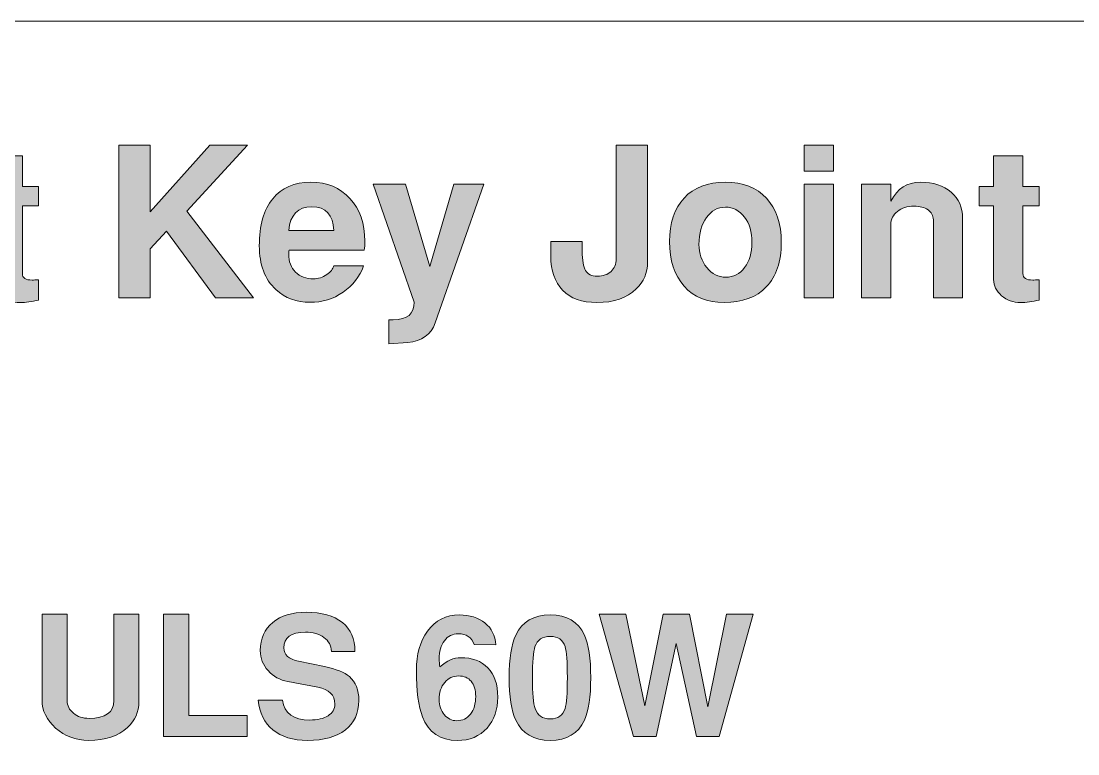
# Model space of a CAD drawing. Header units: inches. Extents: x 0.97 to 4.81, y -5.05 to -0.68.
# Drawn here: x 2.004 to 3.056, y -1.409 to -0.68 of the extents above; entities that cross this region are included whole.
import ezdxf

# ---------------------------------------------------------------- set-up
doc = ezdxf.new("R2010")
doc.units = ezdxf.units.IN
doc.header["$MEASUREMENT"] = 0
doc.layers.add('Layer 1', color=7, linetype='Continuous')

# ---------------------------------------------------------------- blocks, each defined once
blk = doc.blocks.new('block 3')
at = {"layer": 'Layer 1', "color": 7, "lineweight": 5, "true_color": 0xffffff}
blk.add_lwpolyline([(3.5495, -0.6803), (0.9695, -0.6803), (0.9695, -2.7914), (3.5495, -2.7914)], dxfattribs=at)
blk = doc.blocks.new('block 2')
at = {"layer": 'Layer 1'}
blk.add_blockref('block 3', (0, 0), dxfattribs=at)
blk = doc.blocks.new('block 10')
at = {"layer": 'Layer 1', "true_color": 0xed1f24}
h = blk.add_hatch(color=240, dxfattribs=at)
h.dxf.hatch_style = 2
h.paths.add_polyline_path([(2.2355, -0.9552), (2.1976, -0.9552), (2.149, -0.889), (2.1328, -0.9065), (2.1328, -0.9552), (2.1015, -0.9552), (2.1015, -0.8034), (2.1328, -0.8034), (2.1328, -0.87), (2.1922, -0.8034), (2.2295, -0.8034), (2.1693, -0.8691)])
h = blk.add_hatch(color=240, dxfattribs=at)
h.dxf.hatch_style = 2
edge = h.paths.add_edge_path()
edge.add_spline(control_points=[(2.6276, -0.9202), (2.6276, -0.9304), (2.6238, -0.9391), (2.6163, -0.9465), (2.6072, -0.9555), (2.5941, -0.96), (2.5772, -0.96), (2.5623, -0.96), (2.5509, -0.9559), (2.5431, -0.9477), (2.5353, -0.9395), (2.5313, -0.9283), (2.5313, -0.914), (2.5313, -0.914), (2.5313, -0.8992), (2.5313, -0.8992), (2.5313, -0.8992), (2.5626, -0.8992), (2.5626, -0.8992), (2.5626, -0.8992), (2.5626, -0.909), (2.5626, -0.909), (2.5626, -0.9181), (2.5637, -0.9246), (2.5658, -0.9282), (2.568, -0.9319), (2.5719, -0.9338), (2.5776, -0.9338), (2.5834, -0.9338), (2.588, -0.9322), (2.5913, -0.9292), (2.5947, -0.9261), (2.5963, -0.9219), (2.5963, -0.9165), (2.5963, -0.9165), (2.5963, -0.8034), (2.5963, -0.8034), (2.5963, -0.8034), (2.6276, -0.8034), (2.6276, -0.8034), (2.6276, -0.8034), (2.6276, -0.9202), (2.6276, -0.9202)], knot_values=[0, 0, 0, 0, 1, 1, 1, 2, 2, 2, 3, 3, 3, 4, 4, 4, 5, 5, 5, 6, 6, 6, 7, 7, 7, 8, 8, 8, 9, 9, 9, 10, 10, 10, 11, 11, 11, 12, 12, 12, 13, 13, 13, 14, 14, 14, 14], degree=3, periodic=1)
h = blk.add_hatch(color=240, dxfattribs=at)
h.dxf.hatch_style = 2
h.paths.add_polyline_path([(2.8126, -0.8294), (2.7834, -0.8294), (2.7834, -0.8034), (2.8126, -0.8034)])
h.paths.add_polyline_path([(2.8126, -0.9552), (2.7834, -0.9552), (2.7834, -0.8423), (2.8126, -0.8423)])
h = blk.add_hatch(color=240, dxfattribs=at)
h.dxf.hatch_style = 2
edge = h.paths.add_edge_path()
edge.add_spline(control_points=[(2.0217, -0.9575), (2.0149, -0.9592), (2.0088, -0.96), (2.0032, -0.96), (1.9958, -0.96), (1.9895, -0.9578), (1.9843, -0.9532), (1.979, -0.9487), (1.9763, -0.9434), (1.9763, -0.9371), (1.9763, -0.9371), (1.9763, -0.864), (1.9763, -0.864), (1.9763, -0.864), (1.962, -0.864), (1.962, -0.864), (1.962, -0.864), (1.962, -0.8446), (1.962, -0.8446), (1.962, -0.8446), (1.9763, -0.8446), (1.9763, -0.8446), (1.9763, -0.8446), (1.9763, -0.814), (1.9763, -0.814), (1.9763, -0.814), (2.0055, -0.814), (2.0055, -0.814), (2.0055, -0.814), (2.0055, -0.8446), (2.0055, -0.8446), (2.0055, -0.8446), (2.0217, -0.8446), (2.0217, -0.8446), (2.0217, -0.8446), (2.0217, -0.864), (2.0217, -0.864), (2.0217, -0.864), (2.0055, -0.864), (2.0055, -0.864), (2.0055, -0.864), (2.0055, -0.9313), (2.0055, -0.9313), (2.0055, -0.9356), (2.0088, -0.9377), (2.0153, -0.9377), (2.0168, -0.9376), (2.019, -0.9375), (2.0217, -0.9373), (2.0217, -0.9373), (2.0217, -0.9575), (2.0217, -0.9575)], knot_values=[0, 0, 0, 0, 1, 1, 1, 2, 2, 2, 3, 3, 3, 4, 4, 4, 5, 5, 5, 6, 6, 6, 7, 7, 7, 8, 8, 8, 9, 9, 9, 10, 10, 10, 11, 11, 11, 12, 12, 12, 13, 13, 13, 14, 14, 14, 15, 15, 15, 16, 16, 16, 17, 17, 17, 17], degree=3, periodic=1)
h = blk.add_hatch(color=240, dxfattribs=at)
h.dxf.hatch_style = 2
edge = h.paths.add_edge_path()
edge.add_spline(control_points=[(3.0174, -0.9575), (3.0106, -0.9592), (3.0044, -0.96), (2.9988, -0.96), (2.9915, -0.96), (2.9851, -0.9578), (2.9799, -0.9532), (2.9746, -0.9487), (2.972, -0.9434), (2.972, -0.9371), (2.972, -0.9371), (2.972, -0.864), (2.972, -0.864), (2.972, -0.864), (2.9576, -0.864), (2.9576, -0.864), (2.9576, -0.864), (2.9576, -0.8446), (2.9576, -0.8446), (2.9576, -0.8446), (2.972, -0.8446), (2.972, -0.8446), (2.972, -0.8446), (2.972, -0.814), (2.972, -0.814), (2.972, -0.814), (3.0011, -0.814), (3.0011, -0.814), (3.0011, -0.814), (3.0011, -0.8446), (3.0011, -0.8446), (3.0011, -0.8446), (3.0174, -0.8446), (3.0174, -0.8446), (3.0174, -0.8446), (3.0174, -0.864), (3.0174, -0.864), (3.0174, -0.864), (3.0011, -0.864), (3.0011, -0.864), (3.0011, -0.864), (3.0011, -0.9313), (3.0011, -0.9313), (3.0011, -0.9356), (3.0044, -0.9377), (3.0109, -0.9377), (3.0124, -0.9376), (3.0146, -0.9375), (3.0174, -0.9373), (3.0174, -0.9373), (3.0174, -0.9575), (3.0174, -0.9575)], knot_values=[0, 0, 0, 0, 1, 1, 1, 2, 2, 2, 3, 3, 3, 4, 4, 4, 5, 5, 5, 6, 6, 6, 7, 7, 7, 8, 8, 8, 9, 9, 9, 10, 10, 10, 11, 11, 11, 12, 12, 12, 13, 13, 13, 14, 14, 14, 15, 15, 15, 16, 16, 16, 17, 17, 17, 17], degree=3, periodic=1)
h = blk.add_hatch(color=240, dxfattribs=at)
h.dxf.hatch_style = 2
edge = h.paths.add_edge_path()
edge.add_spline(control_points=[(2.3463, -0.899), (2.3463, -0.9023), (2.3461, -0.9053), (2.3457, -0.9079), (2.3457, -0.9079), (2.2709, -0.9079), (2.2709, -0.9079), (2.2706, -0.9088), (2.2705, -0.9101), (2.2705, -0.9119), (2.2705, -0.9193), (2.2728, -0.9252), (2.2773, -0.9297), (2.2818, -0.9342), (2.2878, -0.9365), (2.2951, -0.9365), (2.2999, -0.9365), (2.3043, -0.9351), (2.3085, -0.9323), (2.3122, -0.9297), (2.3145, -0.9267), (2.3155, -0.9234), (2.3155, -0.9234), (2.3451, -0.9234), (2.3451, -0.9234), (2.3412, -0.9343), (2.3344, -0.9431), (2.3246, -0.9498), (2.3148, -0.9565), (2.3038, -0.9598), (2.2917, -0.9598), (2.2783, -0.9598), (2.267, -0.9556), (2.2578, -0.9471), (2.2468, -0.937), (2.2413, -0.9225), (2.2413, -0.9036), (2.2413, -0.8833), (2.2457, -0.8677), (2.2546, -0.8568), (2.2634, -0.8459), (2.276, -0.8404), (2.2926, -0.8404), (2.3087, -0.8404), (2.3217, -0.8458), (2.3315, -0.8566), (2.3414, -0.8673), (2.3463, -0.8815), (2.3463, -0.899)], knot_values=[0, 0, 0, 0, 1, 1, 1, 2, 2, 2, 3, 3, 3, 4, 4, 4, 5, 5, 5, 6, 6, 6, 7, 7, 7, 8, 8, 8, 9, 9, 9, 10, 10, 10, 11, 11, 11, 12, 12, 12, 13, 13, 13, 14, 14, 14, 15, 15, 15, 16, 16, 16, 16], degree=3, periodic=1)
edge = h.paths.add_edge_path()
edge.add_spline(control_points=[(2.3155, -0.8884), (2.3147, -0.8727), (2.3074, -0.8648), (2.2936, -0.8648), (2.2798, -0.8648), (2.272, -0.8727), (2.2705, -0.8884), (2.2705, -0.8884), (2.3155, -0.8884), (2.3155, -0.8884)], knot_values=[0, 0, 0, 0, 1, 1, 1, 2, 2, 2, 3, 3, 3, 3], degree=3, periodic=1)
h = blk.add_hatch(color=240, dxfattribs=at)
h.dxf.hatch_style = 2
edge = h.paths.add_edge_path()
edge.add_spline(control_points=[(2.7607, -0.9002), (2.7607, -0.9193), (2.7557, -0.934), (2.7458, -0.9444), (2.7359, -0.9548), (2.7219, -0.96), (2.7038, -0.96), (2.687, -0.96), (2.6738, -0.9546), (2.664, -0.9438), (2.6543, -0.9329), (2.6495, -0.9181), (2.6495, -0.8994), (2.6495, -0.8809), (2.6543, -0.8665), (2.664, -0.8561), (2.6738, -0.8456), (2.6874, -0.8404), (2.7051, -0.8404), (2.7226, -0.8404), (2.7362, -0.8457), (2.746, -0.8563), (2.7558, -0.8668), (2.7607, -0.8815), (2.7607, -0.9002)], knot_values=[0, 0, 0, 0, 1, 1, 1, 2, 2, 2, 3, 3, 3, 4, 4, 4, 5, 5, 5, 6, 6, 6, 7, 7, 7, 8, 8, 8, 8], degree=3, periodic=1)
edge = h.paths.add_edge_path()
edge.add_spline(control_points=[(2.7315, -0.9003), (2.7315, -0.8899), (2.729, -0.8815), (2.724, -0.875), (2.719, -0.8685), (2.7127, -0.8652), (2.7051, -0.8652), (2.6974, -0.8652), (2.6912, -0.8687), (2.6862, -0.8756), (2.6813, -0.8825), (2.6788, -0.8914), (2.6788, -0.9022), (2.6788, -0.9112), (2.6814, -0.9189), (2.6866, -0.9253), (2.6918, -0.9316), (2.6981, -0.9348), (2.7055, -0.9348), (2.7131, -0.9348), (2.7194, -0.9316), (2.7242, -0.9252), (2.7291, -0.9187), (2.7315, -0.9104), (2.7315, -0.9003)], knot_values=[0, 0, 0, 0, 1, 1, 1, 2, 2, 2, 3, 3, 3, 4, 4, 4, 5, 5, 5, 6, 6, 6, 7, 7, 7, 8, 8, 8, 8], degree=3, periodic=1)
h = blk.add_hatch(color=240, dxfattribs=at)
h.dxf.hatch_style = 2
edge = h.paths.add_edge_path()
edge.add_spline(control_points=[(2.9411, -0.9552), (2.9411, -0.9552), (2.912, -0.9552), (2.912, -0.9552), (2.912, -0.9552), (2.912, -0.8777), (2.912, -0.8777), (2.912, -0.8736), (2.9102, -0.8703), (2.9067, -0.8678), (2.9033, -0.8654), (2.8985, -0.8642), (2.8926, -0.8642), (2.886, -0.8642), (2.8806, -0.8659), (2.8762, -0.8694), (2.8718, -0.8729), (2.8697, -0.8772), (2.8697, -0.8825), (2.8697, -0.8825), (2.8697, -0.9552), (2.8697, -0.9552), (2.8697, -0.9552), (2.8405, -0.9552), (2.8405, -0.9552), (2.8405, -0.9552), (2.8405, -0.8423), (2.8405, -0.8423), (2.8405, -0.8423), (2.8697, -0.8423), (2.8697, -0.8423), (2.8697, -0.8423), (2.8697, -0.8592), (2.8697, -0.8592), (2.8762, -0.8467), (2.886, -0.8404), (2.8992, -0.8404), (2.9119, -0.8404), (2.922, -0.8437), (2.9297, -0.8502), (2.9373, -0.8568), (2.9411, -0.8654), (2.9411, -0.8761), (2.9411, -0.8761), (2.9411, -0.9552), (2.9411, -0.9552)], knot_values=[0, 0, 0, 0, 1, 1, 1, 2, 2, 2, 3, 3, 3, 4, 4, 4, 5, 5, 5, 6, 6, 6, 7, 7, 7, 8, 8, 8, 9, 9, 9, 10, 10, 10, 11, 11, 11, 12, 12, 12, 13, 13, 13, 14, 14, 14, 15, 15, 15, 15], degree=3, periodic=1)
h = blk.add_hatch(color=240, dxfattribs=at)
h.dxf.hatch_style = 2
edge = h.paths.add_edge_path()
edge.add_spline(control_points=[(2.4647, -0.8423), (2.4647, -0.8423), (2.4163, -0.9802), (2.4163, -0.9802), (2.4122, -0.992), (2.4031, -0.9985), (2.3892, -0.9996), (2.3892, -0.9996), (2.3701, -1.0011), (2.3701, -1.0011), (2.3701, -1.0011), (2.3701, -0.9771), (2.3701, -0.9771), (2.3701, -0.9771), (2.3745, -0.9771), (2.3745, -0.9771), (2.3885, -0.9771), (2.3955, -0.9713), (2.3955, -0.9596), (2.3955, -0.9596), (2.3545, -0.8423), (2.3545, -0.8423), (2.3545, -0.8423), (2.3868, -0.8423), (2.3868, -0.8423), (2.3868, -0.8423), (2.4111, -0.9242), (2.4111, -0.9242), (2.4111, -0.9242), (2.4347, -0.8423), (2.4347, -0.8423), (2.4347, -0.8423), (2.4647, -0.8423), (2.4647, -0.8423)], knot_values=[0, 0, 0, 0, 1, 1, 1, 2, 2, 2, 3, 3, 3, 4, 4, 4, 5, 5, 5, 6, 6, 6, 7, 7, 7, 8, 8, 8, 9, 9, 9, 10, 10, 10, 11, 11, 11, 11], degree=3, periodic=1)
at = {"layer": 'Layer 1', "lineweight": 0}
for points in [[(2.2355, -0.9552), (2.1976, -0.9552), (2.149, -0.889), (2.1328, -0.9065), (2.1328, -0.9552), (2.1015, -0.9552), (2.1015, -0.8034), (2.1328, -0.8034), (2.1328, -0.87), (2.1922, -0.8034), (2.2295, -0.8034), (2.1693, -0.8691), (2.2355, -0.9552)], [(2.8126, -0.8294), (2.7834, -0.8294), (2.7834, -0.8034), (2.8126, -0.8034), (2.8126, -0.8294)], [(2.8126, -0.9552), (2.7834, -0.9552), (2.7834, -0.8423), (2.8126, -0.8423), (2.8126, -0.9552)]]:
    blk.add_lwpolyline(points, dxfattribs=at)
for points, knots in [([(2.6276, -0.9202), (2.6276, -0.9304), (2.6238, -0.9391), (2.6163, -0.9465), (2.6072, -0.9555), (2.5941, -0.96), (2.5772, -0.96), (2.5623, -0.96), (2.5509, -0.9559), (2.5431, -0.9477), (2.5353, -0.9395), (2.5313, -0.9283), (2.5313, -0.914), (2.5313, -0.914), (2.5313, -0.8992), (2.5313, -0.8992), (2.5313, -0.8992), (2.5626, -0.8992), (2.5626, -0.8992), (2.5626, -0.8992), (2.5626, -0.909), (2.5626, -0.909), (2.5626, -0.9181), (2.5637, -0.9246), (2.5658, -0.9282), (2.568, -0.9319), (2.5719, -0.9338), (2.5776, -0.9338), (2.5834, -0.9338), (2.588, -0.9322), (2.5913, -0.9292), (2.5947, -0.9261), (2.5963, -0.9219), (2.5963, -0.9165), (2.5963, -0.9165), (2.5963, -0.8034), (2.5963, -0.8034), (2.5963, -0.8034), (2.6276, -0.8034), (2.6276, -0.8034), (2.6276, -0.8034), (2.6276, -0.9202), (2.6276, -0.9202)], [0, 0, 0, 0, 1, 1, 1, 2, 2, 2, 3, 3, 3, 4, 4, 4, 5, 5, 5, 6, 6, 6, 7, 7, 7, 8, 8, 8, 9, 9, 9, 10, 10, 10, 11, 11, 11, 12, 12, 12, 13, 13, 13, 14, 14, 14, 14]), ([(2.0217, -0.9575), (2.0149, -0.9592), (2.0088, -0.96), (2.0032, -0.96), (1.9958, -0.96), (1.9895, -0.9578), (1.9843, -0.9532), (1.979, -0.9487), (1.9763, -0.9434), (1.9763, -0.9371), (1.9763, -0.9371), (1.9763, -0.864), (1.9763, -0.864), (1.9763, -0.864), (1.962, -0.864), (1.962, -0.864), (1.962, -0.864), (1.962, -0.8446), (1.962, -0.8446), (1.962, -0.8446), (1.9763, -0.8446), (1.9763, -0.8446), (1.9763, -0.8446), (1.9763, -0.814), (1.9763, -0.814), (1.9763, -0.814), (2.0055, -0.814), (2.0055, -0.814), (2.0055, -0.814), (2.0055, -0.8446), (2.0055, -0.8446), (2.0055, -0.8446), (2.0217, -0.8446), (2.0217, -0.8446), (2.0217, -0.8446), (2.0217, -0.864), (2.0217, -0.864), (2.0217, -0.864), (2.0055, -0.864), (2.0055, -0.864), (2.0055, -0.864), (2.0055, -0.9313), (2.0055, -0.9313), (2.0055, -0.9356), (2.0088, -0.9377), (2.0153, -0.9377), (2.0168, -0.9376), (2.019, -0.9375), (2.0217, -0.9373), (2.0217, -0.9373), (2.0217, -0.9575), (2.0217, -0.9575)], [0, 0, 0, 0, 1, 1, 1, 2, 2, 2, 3, 3, 3, 4, 4, 4, 5, 5, 5, 6, 6, 6, 7, 7, 7, 8, 8, 8, 9, 9, 9, 10, 10, 10, 11, 11, 11, 12, 12, 12, 13, 13, 13, 14, 14, 14, 15, 15, 15, 16, 16, 16, 17, 17, 17, 17]), ([(3.0174, -0.9575), (3.0106, -0.9592), (3.0044, -0.96), (2.9988, -0.96), (2.9915, -0.96), (2.9851, -0.9578), (2.9799, -0.9532), (2.9746, -0.9487), (2.972, -0.9434), (2.972, -0.9371), (2.972, -0.9371), (2.972, -0.864), (2.972, -0.864), (2.972, -0.864), (2.9576, -0.864), (2.9576, -0.864), (2.9576, -0.864), (2.9576, -0.8446), (2.9576, -0.8446), (2.9576, -0.8446), (2.972, -0.8446), (2.972, -0.8446), (2.972, -0.8446), (2.972, -0.814), (2.972, -0.814), (2.972, -0.814), (3.0011, -0.814), (3.0011, -0.814), (3.0011, -0.814), (3.0011, -0.8446), (3.0011, -0.8446), (3.0011, -0.8446), (3.0174, -0.8446), (3.0174, -0.8446), (3.0174, -0.8446), (3.0174, -0.864), (3.0174, -0.864), (3.0174, -0.864), (3.0011, -0.864), (3.0011, -0.864), (3.0011, -0.864), (3.0011, -0.9313), (3.0011, -0.9313), (3.0011, -0.9356), (3.0044, -0.9377), (3.0109, -0.9377), (3.0124, -0.9376), (3.0146, -0.9375), (3.0174, -0.9373), (3.0174, -0.9373), (3.0174, -0.9575), (3.0174, -0.9575)], [0, 0, 0, 0, 1, 1, 1, 2, 2, 2, 3, 3, 3, 4, 4, 4, 5, 5, 5, 6, 6, 6, 7, 7, 7, 8, 8, 8, 9, 9, 9, 10, 10, 10, 11, 11, 11, 12, 12, 12, 13, 13, 13, 14, 14, 14, 15, 15, 15, 16, 16, 16, 17, 17, 17, 17]), ([(2.3463, -0.899), (2.3463, -0.9023), (2.3461, -0.9053), (2.3457, -0.9079), (2.3457, -0.9079), (2.2709, -0.9079), (2.2709, -0.9079), (2.2706, -0.9088), (2.2705, -0.9101), (2.2705, -0.9119), (2.2705, -0.9193), (2.2728, -0.9252), (2.2773, -0.9297), (2.2818, -0.9342), (2.2878, -0.9365), (2.2951, -0.9365), (2.2999, -0.9365), (2.3043, -0.9351), (2.3085, -0.9323), (2.3122, -0.9297), (2.3145, -0.9267), (2.3155, -0.9234), (2.3155, -0.9234), (2.3451, -0.9234), (2.3451, -0.9234), (2.3412, -0.9343), (2.3344, -0.9431), (2.3246, -0.9498), (2.3148, -0.9565), (2.3038, -0.9598), (2.2917, -0.9598), (2.2783, -0.9598), (2.267, -0.9556), (2.2578, -0.9471), (2.2468, -0.937), (2.2413, -0.9225), (2.2413, -0.9036), (2.2413, -0.8833), (2.2457, -0.8677), (2.2546, -0.8568), (2.2634, -0.8459), (2.276, -0.8404), (2.2926, -0.8404), (2.3087, -0.8404), (2.3217, -0.8458), (2.3315, -0.8566), (2.3414, -0.8673), (2.3463, -0.8815), (2.3463, -0.899)], [0, 0, 0, 0, 1, 1, 1, 2, 2, 2, 3, 3, 3, 4, 4, 4, 5, 5, 5, 6, 6, 6, 7, 7, 7, 8, 8, 8, 9, 9, 9, 10, 10, 10, 11, 11, 11, 12, 12, 12, 13, 13, 13, 14, 14, 14, 15, 15, 15, 16, 16, 16, 16]), ([(2.7607, -0.9002), (2.7607, -0.9193), (2.7557, -0.934), (2.7458, -0.9444), (2.7359, -0.9548), (2.7219, -0.96), (2.7038, -0.96), (2.687, -0.96), (2.6738, -0.9546), (2.664, -0.9438), (2.6543, -0.9329), (2.6495, -0.9181), (2.6495, -0.8994), (2.6495, -0.8809), (2.6543, -0.8665), (2.664, -0.8561), (2.6738, -0.8456), (2.6874, -0.8404), (2.7051, -0.8404), (2.7226, -0.8404), (2.7362, -0.8457), (2.746, -0.8563), (2.7558, -0.8668), (2.7607, -0.8815), (2.7607, -0.9002)], [0, 0, 0, 0, 1, 1, 1, 2, 2, 2, 3, 3, 3, 4, 4, 4, 5, 5, 5, 6, 6, 6, 7, 7, 7, 8, 8, 8, 8]), ([(2.9411, -0.9552), (2.9411, -0.9552), (2.912, -0.9552), (2.912, -0.9552), (2.912, -0.9552), (2.912, -0.8777), (2.912, -0.8777), (2.912, -0.8736), (2.9102, -0.8703), (2.9067, -0.8678), (2.9033, -0.8654), (2.8985, -0.8642), (2.8926, -0.8642), (2.886, -0.8642), (2.8806, -0.8659), (2.8762, -0.8694), (2.8718, -0.8729), (2.8697, -0.8772), (2.8697, -0.8825), (2.8697, -0.8825), (2.8697, -0.9552), (2.8697, -0.9552), (2.8697, -0.9552), (2.8405, -0.9552), (2.8405, -0.9552), (2.8405, -0.9552), (2.8405, -0.8423), (2.8405, -0.8423), (2.8405, -0.8423), (2.8697, -0.8423), (2.8697, -0.8423), (2.8697, -0.8423), (2.8697, -0.8592), (2.8697, -0.8592), (2.8762, -0.8467), (2.886, -0.8404), (2.8992, -0.8404), (2.9119, -0.8404), (2.922, -0.8437), (2.9297, -0.8502), (2.9373, -0.8568), (2.9411, -0.8654), (2.9411, -0.8761), (2.9411, -0.8761), (2.9411, -0.9552), (2.9411, -0.9552)], [0, 0, 0, 0, 1, 1, 1, 2, 2, 2, 3, 3, 3, 4, 4, 4, 5, 5, 5, 6, 6, 6, 7, 7, 7, 8, 8, 8, 9, 9, 9, 10, 10, 10, 11, 11, 11, 12, 12, 12, 13, 13, 13, 14, 14, 14, 15, 15, 15, 15]), ([(2.4647, -0.8423), (2.4647, -0.8423), (2.4163, -0.9802), (2.4163, -0.9802), (2.4122, -0.992), (2.4031, -0.9985), (2.3892, -0.9996), (2.3892, -0.9996), (2.3701, -1.0011), (2.3701, -1.0011), (2.3701, -1.0011), (2.3701, -0.9771), (2.3701, -0.9771), (2.3701, -0.9771), (2.3745, -0.9771), (2.3745, -0.9771), (2.3885, -0.9771), (2.3955, -0.9713), (2.3955, -0.9596), (2.3955, -0.9596), (2.3545, -0.8423), (2.3545, -0.8423), (2.3545, -0.8423), (2.3868, -0.8423), (2.3868, -0.8423), (2.3868, -0.8423), (2.4111, -0.9242), (2.4111, -0.9242), (2.4111, -0.9242), (2.4347, -0.8423), (2.4347, -0.8423), (2.4347, -0.8423), (2.4647, -0.8423), (2.4647, -0.8423)], [0, 0, 0, 0, 1, 1, 1, 2, 2, 2, 3, 3, 3, 4, 4, 4, 5, 5, 5, 6, 6, 6, 7, 7, 7, 8, 8, 8, 9, 9, 9, 10, 10, 10, 11, 11, 11, 11]), ([(2.3155, -0.8884), (2.3147, -0.8727), (2.3074, -0.8648), (2.2936, -0.8648), (2.2798, -0.8648), (2.272, -0.8727), (2.2705, -0.8884), (2.2705, -0.8884), (2.3155, -0.8884), (2.3155, -0.8884)], [0, 0, 0, 0, 1, 1, 1, 2, 2, 2, 3, 3, 3, 3]), ([(2.7315, -0.9003), (2.7315, -0.8899), (2.729, -0.8815), (2.724, -0.875), (2.719, -0.8685), (2.7127, -0.8652), (2.7051, -0.8652), (2.6974, -0.8652), (2.6912, -0.8687), (2.6862, -0.8756), (2.6813, -0.8825), (2.6788, -0.8914), (2.6788, -0.9022), (2.6788, -0.9112), (2.6814, -0.9189), (2.6866, -0.9253), (2.6918, -0.9316), (2.6981, -0.9348), (2.7055, -0.9348), (2.7131, -0.9348), (2.7194, -0.9316), (2.7242, -0.9252), (2.7291, -0.9187), (2.7315, -0.9104), (2.7315, -0.9003)], [0, 0, 0, 0, 1, 1, 1, 2, 2, 2, 3, 3, 3, 4, 4, 4, 5, 5, 5, 6, 6, 6, 7, 7, 7, 8, 8, 8, 8])]:
    blk.add_open_spline(points, degree=3, knots=knots, dxfattribs=at)
blk = doc.blocks.new('block 30')
at = {"layer": 'Layer 1', "true_color": 0xed1f24}
h = blk.add_hatch(color=240, dxfattribs=at)
h.dxf.hatch_style = 2
edge = h.paths.add_edge_path()
edge.add_spline(control_points=[(2.1215, -1.3571), (2.1215, -1.367), (2.1176, -1.3755), (2.11, -1.3826), (2.1007, -1.391), (2.0879, -1.3953), (2.0715, -1.3953), (2.0586, -1.3953), (2.0476, -1.3912), (2.0386, -1.3831), (2.0296, -1.375), (2.0251, -1.3657), (2.0251, -1.3554), (2.0251, -1.3554), (2.0251, -1.2699), (2.0251, -1.2699), (2.0251, -1.2699), (2.0501, -1.2699), (2.0501, -1.2699), (2.0501, -1.2699), (2.0501, -1.3558), (2.0501, -1.3558), (2.0501, -1.3608), (2.0522, -1.3649), (2.0564, -1.3683), (2.0606, -1.3717), (2.0657, -1.3734), (2.072, -1.3734), (2.0883, -1.3734), (2.0965, -1.3675), (2.0965, -1.3558), (2.0965, -1.3558), (2.0965, -1.2699), (2.0965, -1.2699), (2.0965, -1.2699), (2.1215, -1.2699), (2.1215, -1.2699), (2.1215, -1.2699), (2.1215, -1.3571), (2.1215, -1.3571)], knot_values=[0, 0, 0, 0, 1, 1, 1, 2, 2, 2, 3, 3, 3, 4, 4, 4, 5, 5, 5, 6, 6, 6, 7, 7, 7, 8, 8, 8, 9, 9, 9, 10, 10, 10, 11, 11, 11, 12, 12, 12, 13, 13, 13, 13], degree=3, periodic=1)
h = blk.add_hatch(color=240, dxfattribs=at)
h.dxf.hatch_style = 2
h.paths.add_polyline_path([(2.2293, -1.3914), (2.1461, -1.3914), (2.1461, -1.2699), (2.1711, -1.2699), (2.1711, -1.3706), (2.2293, -1.3706)])
h = blk.add_hatch(color=240, dxfattribs=at)
h.dxf.hatch_style = 2
edge = h.paths.add_edge_path()
edge.add_spline(control_points=[(2.3403, -1.3556), (2.3403, -1.3683), (2.3358, -1.378), (2.3269, -1.3849), (2.3179, -1.3918), (2.3054, -1.3953), (2.2893, -1.3953), (2.2747, -1.3953), (2.2632, -1.3918), (2.2548, -1.3848), (2.2464, -1.3778), (2.2415, -1.368), (2.2401, -1.3554), (2.2401, -1.3554), (2.2644, -1.3554), (2.2644, -1.3554), (2.2661, -1.3685), (2.2752, -1.3751), (2.2916, -1.3751), (2.2992, -1.3751), (2.3052, -1.3737), (2.3097, -1.3708), (2.3142, -1.368), (2.3165, -1.3641), (2.3165, -1.3592), (2.3165, -1.3502), (2.3108, -1.3446), (2.2995, -1.3425), (2.2995, -1.3425), (2.2698, -1.3369), (2.2698, -1.3369), (2.2617, -1.3353), (2.2551, -1.3317), (2.25, -1.326), (2.2449, -1.3204), (2.2423, -1.3137), (2.2423, -1.3061), (2.2423, -1.2942), (2.2464, -1.2849), (2.2546, -1.2781), (2.2627, -1.2713), (2.2739, -1.2679), (2.2881, -1.2679), (2.3035, -1.2679), (2.3154, -1.2713), (2.3239, -1.2781), (2.3324, -1.2849), (2.3366, -1.2945), (2.3365, -1.3069), (2.3365, -1.3069), (2.3131, -1.3069), (2.3131, -1.3069), (2.3128, -1.301), (2.3103, -1.2964), (2.3055, -1.2929), (2.3008, -1.2895), (2.2947, -1.2878), (2.2871, -1.2878), (2.2729, -1.2878), (2.2658, -1.293), (2.2658, -1.3034), (2.2658, -1.3102), (2.2706, -1.3146), (2.2803, -1.3166), (2.2803, -1.3166), (2.306, -1.3219), (2.306, -1.3219), (2.3176, -1.3244), (2.326, -1.3277), (2.331, -1.3319), (2.3372, -1.3373), (2.3403, -1.3451), (2.3403, -1.3556)], knot_values=[0, 0, 0, 0, 1, 1, 1, 2, 2, 2, 3, 3, 3, 4, 4, 4, 5, 5, 5, 6, 6, 6, 7, 7, 7, 8, 8, 8, 9, 9, 9, 10, 10, 10, 11, 11, 11, 12, 12, 12, 13, 13, 13, 14, 14, 14, 15, 15, 15, 16, 16, 16, 17, 17, 17, 18, 18, 18, 19, 19, 19, 20, 20, 20, 21, 21, 21, 22, 22, 22, 23, 23, 23, 24, 24, 24, 24], degree=3, periodic=1)
h = blk.add_hatch(color=240, dxfattribs=at)
h.dxf.hatch_style = 2
edge = h.paths.add_edge_path()
edge.add_spline(control_points=[(2.4786, -1.3523), (2.4786, -1.3648), (2.4751, -1.3751), (2.468, -1.3831), (2.4605, -1.3913), (2.4506, -1.3954), (2.4383, -1.3954), (2.4213, -1.3954), (2.4097, -1.3875), (2.4036, -1.3718), (2.3996, -1.3615), (2.3976, -1.3461), (2.3976, -1.3256), (2.3976, -1.3098), (2.4013, -1.2969), (2.4086, -1.2867), (2.4164, -1.276), (2.427, -1.2706), (2.4403, -1.2706), (2.4507, -1.2706), (2.4592, -1.2732), (2.4658, -1.2785), (2.4724, -1.2839), (2.476, -1.2911), (2.4766, -1.3003), (2.4766, -1.3003), (2.4551, -1.3001), (2.4551, -1.3001), (2.4525, -1.2929), (2.4472, -1.2893), (2.4393, -1.2893), (2.4336, -1.2893), (2.4291, -1.2916), (2.4255, -1.2962), (2.422, -1.3008), (2.4203, -1.3068), (2.4203, -1.3142), (2.4203, -1.3168), (2.4205, -1.3195), (2.421, -1.3223), (2.4281, -1.3161), (2.4349, -1.3131), (2.4415, -1.3131), (2.453, -1.3131), (2.4621, -1.3164), (2.4687, -1.3231), (2.4753, -1.3298), (2.4786, -1.3395), (2.4786, -1.3523)], knot_values=[0, 0, 0, 0, 1, 1, 1, 2, 2, 2, 3, 3, 3, 4, 4, 4, 5, 5, 5, 6, 6, 6, 7, 7, 7, 8, 8, 8, 9, 9, 9, 10, 10, 10, 11, 11, 11, 12, 12, 12, 13, 13, 13, 14, 14, 14, 15, 15, 15, 16, 16, 16, 16], degree=3, periodic=1)
edge = h.paths.add_edge_path()
edge.add_spline(control_points=[(2.4566, -1.3516), (2.4566, -1.3451), (2.4551, -1.3401), (2.4521, -1.3366), (2.4491, -1.333), (2.4449, -1.3313), (2.4396, -1.3313), (2.4341, -1.3313), (2.4295, -1.3334), (2.4258, -1.3377), (2.4221, -1.3419), (2.4203, -1.3476), (2.4203, -1.3547), (2.4203, -1.3606), (2.422, -1.3656), (2.4253, -1.3697), (2.4287, -1.3737), (2.4328, -1.3758), (2.4378, -1.3758), (2.4435, -1.3758), (2.4481, -1.3735), (2.4515, -1.3691), (2.4549, -1.3646), (2.4566, -1.3588), (2.4566, -1.3516)], knot_values=[0, 0, 0, 0, 1, 1, 1, 2, 2, 2, 3, 3, 3, 4, 4, 4, 5, 5, 5, 6, 6, 6, 7, 7, 7, 8, 8, 8, 8], degree=3, periodic=1)
h = blk.add_hatch(color=240, dxfattribs=at)
h.dxf.hatch_style = 2
edge = h.paths.add_edge_path()
edge.add_spline(control_points=[(2.5711, -1.3329), (2.5711, -1.3519), (2.569, -1.366), (2.5648, -1.3753), (2.5586, -1.3886), (2.5472, -1.3953), (2.5308, -1.3953), (2.5144, -1.3953), (2.503, -1.3886), (2.4966, -1.3753), (2.4921, -1.3658), (2.4898, -1.3517), (2.4898, -1.3329), (2.4898, -1.3141), (2.4921, -1.3), (2.4966, -1.2906), (2.503, -1.2772), (2.5144, -1.2706), (2.5308, -1.2706), (2.5472, -1.2706), (2.5586, -1.2772), (2.5648, -1.2906), (2.569, -1.2998), (2.5711, -1.3139), (2.5711, -1.3329)], knot_values=[0, 0, 0, 0, 1, 1, 1, 2, 2, 2, 3, 3, 3, 4, 4, 4, 5, 5, 5, 6, 6, 6, 7, 7, 7, 8, 8, 8, 8], degree=3, periodic=1)
edge = h.paths.add_edge_path()
edge.add_spline(control_points=[(2.5478, -1.3329), (2.5478, -1.3171), (2.5471, -1.3069), (2.5456, -1.3021), (2.5434, -1.2953), (2.5385, -1.2919), (2.5308, -1.2919), (2.523, -1.2919), (2.518, -1.2953), (2.5156, -1.3021), (2.514, -1.3071), (2.5131, -1.3174), (2.5131, -1.3329), (2.5131, -1.3485), (2.514, -1.3588), (2.5158, -1.3637), (2.518, -1.3705), (2.523, -1.3739), (2.5308, -1.3739), (2.5385, -1.3739), (2.5434, -1.3705), (2.5456, -1.3637), (2.5471, -1.359), (2.5478, -1.3487), (2.5478, -1.3329)], knot_values=[0, 0, 0, 0, 1, 1, 1, 2, 2, 2, 3, 3, 3, 4, 4, 4, 5, 5, 5, 6, 6, 6, 7, 7, 7, 8, 8, 8, 8], degree=3, periodic=1)
h = blk.add_hatch(color=240, dxfattribs=at)
h.dxf.hatch_style = 2
h.paths.add_polyline_path([(2.7328, -1.2699), (2.6988, -1.3914), (2.6763, -1.3914), (2.6562, -1.299), (2.6362, -1.3914), (2.6137, -1.3914), (2.5796, -1.2699), (2.6061, -1.2699), (2.6248, -1.3609), (2.643, -1.2699), (2.6695, -1.2699), (2.6876, -1.3619), (2.7063, -1.2699)])
at = {"layer": 'Layer 1', "lineweight": 0}
for points in [[(2.2293, -1.3914), (2.1461, -1.3914), (2.1461, -1.2699), (2.1711, -1.2699), (2.1711, -1.3706), (2.2293, -1.3706), (2.2293, -1.3914)], [(2.7328, -1.2699), (2.6988, -1.3914), (2.6763, -1.3914), (2.6562, -1.299), (2.6362, -1.3914), (2.6137, -1.3914), (2.5796, -1.2699), (2.6061, -1.2699), (2.6248, -1.3609), (2.643, -1.2699), (2.6695, -1.2699), (2.6876, -1.3619), (2.7063, -1.2699), (2.7328, -1.2699)]]:
    blk.add_lwpolyline(points, dxfattribs=at)
for points, knots in [([(2.1215, -1.3571), (2.1215, -1.367), (2.1176, -1.3755), (2.11, -1.3826), (2.1007, -1.391), (2.0879, -1.3953), (2.0715, -1.3953), (2.0586, -1.3953), (2.0476, -1.3912), (2.0386, -1.3831), (2.0296, -1.375), (2.0251, -1.3657), (2.0251, -1.3554), (2.0251, -1.3554), (2.0251, -1.2699), (2.0251, -1.2699), (2.0251, -1.2699), (2.0501, -1.2699), (2.0501, -1.2699), (2.0501, -1.2699), (2.0501, -1.3558), (2.0501, -1.3558), (2.0501, -1.3608), (2.0522, -1.3649), (2.0564, -1.3683), (2.0606, -1.3717), (2.0657, -1.3734), (2.072, -1.3734), (2.0883, -1.3734), (2.0965, -1.3675), (2.0965, -1.3558), (2.0965, -1.3558), (2.0965, -1.2699), (2.0965, -1.2699), (2.0965, -1.2699), (2.1215, -1.2699), (2.1215, -1.2699), (2.1215, -1.2699), (2.1215, -1.3571), (2.1215, -1.3571)], [0, 0, 0, 0, 1, 1, 1, 2, 2, 2, 3, 3, 3, 4, 4, 4, 5, 5, 5, 6, 6, 6, 7, 7, 7, 8, 8, 8, 9, 9, 9, 10, 10, 10, 11, 11, 11, 12, 12, 12, 13, 13, 13, 13]), ([(2.3403, -1.3556), (2.3403, -1.3683), (2.3358, -1.378), (2.3269, -1.3849), (2.3179, -1.3918), (2.3054, -1.3953), (2.2893, -1.3953), (2.2747, -1.3953), (2.2632, -1.3918), (2.2548, -1.3848), (2.2464, -1.3778), (2.2415, -1.368), (2.2401, -1.3554), (2.2401, -1.3554), (2.2644, -1.3554), (2.2644, -1.3554), (2.2661, -1.3685), (2.2752, -1.3751), (2.2916, -1.3751), (2.2992, -1.3751), (2.3052, -1.3737), (2.3097, -1.3708), (2.3142, -1.368), (2.3165, -1.3641), (2.3165, -1.3592), (2.3165, -1.3502), (2.3108, -1.3446), (2.2995, -1.3425), (2.2995, -1.3425), (2.2698, -1.3369), (2.2698, -1.3369), (2.2617, -1.3353), (2.2551, -1.3317), (2.25, -1.326), (2.2449, -1.3204), (2.2423, -1.3137), (2.2423, -1.3061), (2.2423, -1.2942), (2.2464, -1.2849), (2.2546, -1.2781), (2.2627, -1.2713), (2.2739, -1.2679), (2.2881, -1.2679), (2.3035, -1.2679), (2.3154, -1.2713), (2.3239, -1.2781), (2.3324, -1.2849), (2.3366, -1.2945), (2.3365, -1.3069), (2.3365, -1.3069), (2.3131, -1.3069), (2.3131, -1.3069), (2.3128, -1.301), (2.3103, -1.2964), (2.3055, -1.2929), (2.3008, -1.2895), (2.2947, -1.2878), (2.2871, -1.2878), (2.2729, -1.2878), (2.2658, -1.293), (2.2658, -1.3034), (2.2658, -1.3102), (2.2706, -1.3146), (2.2803, -1.3166), (2.2803, -1.3166), (2.306, -1.3219), (2.306, -1.3219), (2.3176, -1.3244), (2.326, -1.3277), (2.331, -1.3319), (2.3372, -1.3373), (2.3403, -1.3451), (2.3403, -1.3556)], [0, 0, 0, 0, 1, 1, 1, 2, 2, 2, 3, 3, 3, 4, 4, 4, 5, 5, 5, 6, 6, 6, 7, 7, 7, 8, 8, 8, 9, 9, 9, 10, 10, 10, 11, 11, 11, 12, 12, 12, 13, 13, 13, 14, 14, 14, 15, 15, 15, 16, 16, 16, 17, 17, 17, 18, 18, 18, 19, 19, 19, 20, 20, 20, 21, 21, 21, 22, 22, 22, 23, 23, 23, 24, 24, 24, 24]), ([(2.4786, -1.3523), (2.4786, -1.3648), (2.4751, -1.3751), (2.468, -1.3831), (2.4605, -1.3913), (2.4506, -1.3954), (2.4383, -1.3954), (2.4213, -1.3954), (2.4097, -1.3875), (2.4036, -1.3718), (2.3996, -1.3615), (2.3976, -1.3461), (2.3976, -1.3256), (2.3976, -1.3098), (2.4013, -1.2969), (2.4086, -1.2867), (2.4164, -1.276), (2.427, -1.2706), (2.4403, -1.2706), (2.4507, -1.2706), (2.4592, -1.2732), (2.4658, -1.2785), (2.4724, -1.2839), (2.476, -1.2911), (2.4766, -1.3003), (2.4766, -1.3003), (2.4551, -1.3001), (2.4551, -1.3001), (2.4525, -1.2929), (2.4472, -1.2893), (2.4393, -1.2893), (2.4336, -1.2893), (2.4291, -1.2916), (2.4255, -1.2962), (2.422, -1.3008), (2.4203, -1.3068), (2.4203, -1.3142), (2.4203, -1.3168), (2.4205, -1.3195), (2.421, -1.3223), (2.4281, -1.3161), (2.4349, -1.3131), (2.4415, -1.3131), (2.453, -1.3131), (2.4621, -1.3164), (2.4687, -1.3231), (2.4753, -1.3298), (2.4786, -1.3395), (2.4786, -1.3523)], [0, 0, 0, 0, 1, 1, 1, 2, 2, 2, 3, 3, 3, 4, 4, 4, 5, 5, 5, 6, 6, 6, 7, 7, 7, 8, 8, 8, 9, 9, 9, 10, 10, 10, 11, 11, 11, 12, 12, 12, 13, 13, 13, 14, 14, 14, 15, 15, 15, 16, 16, 16, 16]), ([(2.5711, -1.3329), (2.5711, -1.3519), (2.569, -1.366), (2.5648, -1.3753), (2.5586, -1.3886), (2.5472, -1.3953), (2.5308, -1.3953), (2.5144, -1.3953), (2.503, -1.3886), (2.4966, -1.3753), (2.4921, -1.3658), (2.4898, -1.3517), (2.4898, -1.3329), (2.4898, -1.3141), (2.4921, -1.3), (2.4966, -1.2906), (2.503, -1.2772), (2.5144, -1.2706), (2.5308, -1.2706), (2.5472, -1.2706), (2.5586, -1.2772), (2.5648, -1.2906), (2.569, -1.2998), (2.5711, -1.3139), (2.5711, -1.3329)], [0, 0, 0, 0, 1, 1, 1, 2, 2, 2, 3, 3, 3, 4, 4, 4, 5, 5, 5, 6, 6, 6, 7, 7, 7, 8, 8, 8, 8]), ([(2.5478, -1.3329), (2.5478, -1.3171), (2.5471, -1.3069), (2.5456, -1.3021), (2.5434, -1.2953), (2.5385, -1.2919), (2.5308, -1.2919), (2.523, -1.2919), (2.518, -1.2953), (2.5156, -1.3021), (2.514, -1.3071), (2.5131, -1.3174), (2.5131, -1.3329), (2.5131, -1.3485), (2.514, -1.3588), (2.5158, -1.3637), (2.518, -1.3705), (2.523, -1.3739), (2.5308, -1.3739), (2.5385, -1.3739), (2.5434, -1.3705), (2.5456, -1.3637), (2.5471, -1.359), (2.5478, -1.3487), (2.5478, -1.3329)], [0, 0, 0, 0, 1, 1, 1, 2, 2, 2, 3, 3, 3, 4, 4, 4, 5, 5, 5, 6, 6, 6, 7, 7, 7, 8, 8, 8, 8]), ([(2.4566, -1.3516), (2.4566, -1.3451), (2.4551, -1.3401), (2.4521, -1.3366), (2.4491, -1.333), (2.4449, -1.3313), (2.4396, -1.3313), (2.4341, -1.3313), (2.4295, -1.3334), (2.4258, -1.3377), (2.4221, -1.3419), (2.4203, -1.3476), (2.4203, -1.3547), (2.4203, -1.3606), (2.422, -1.3656), (2.4253, -1.3697), (2.4287, -1.3737), (2.4328, -1.3758), (2.4378, -1.3758), (2.4435, -1.3758), (2.4481, -1.3735), (2.4515, -1.3691), (2.4549, -1.3646), (2.4566, -1.3588), (2.4566, -1.3516)], [0, 0, 0, 0, 1, 1, 1, 2, 2, 2, 3, 3, 3, 4, 4, 4, 5, 5, 5, 6, 6, 6, 7, 7, 7, 8, 8, 8, 8])]:
    blk.add_open_spline(points, degree=3, knots=knots, dxfattribs=at)

msp = doc.modelspace()

# ---------------------------------------------------------------- block references
at = {"layer": 'Layer 1'}
for name in ['block 2', 'block 10', 'block 30']:
    msp.add_blockref(name, (0, 0), dxfattribs=at)

doc.saveas('drawing.dxf')
